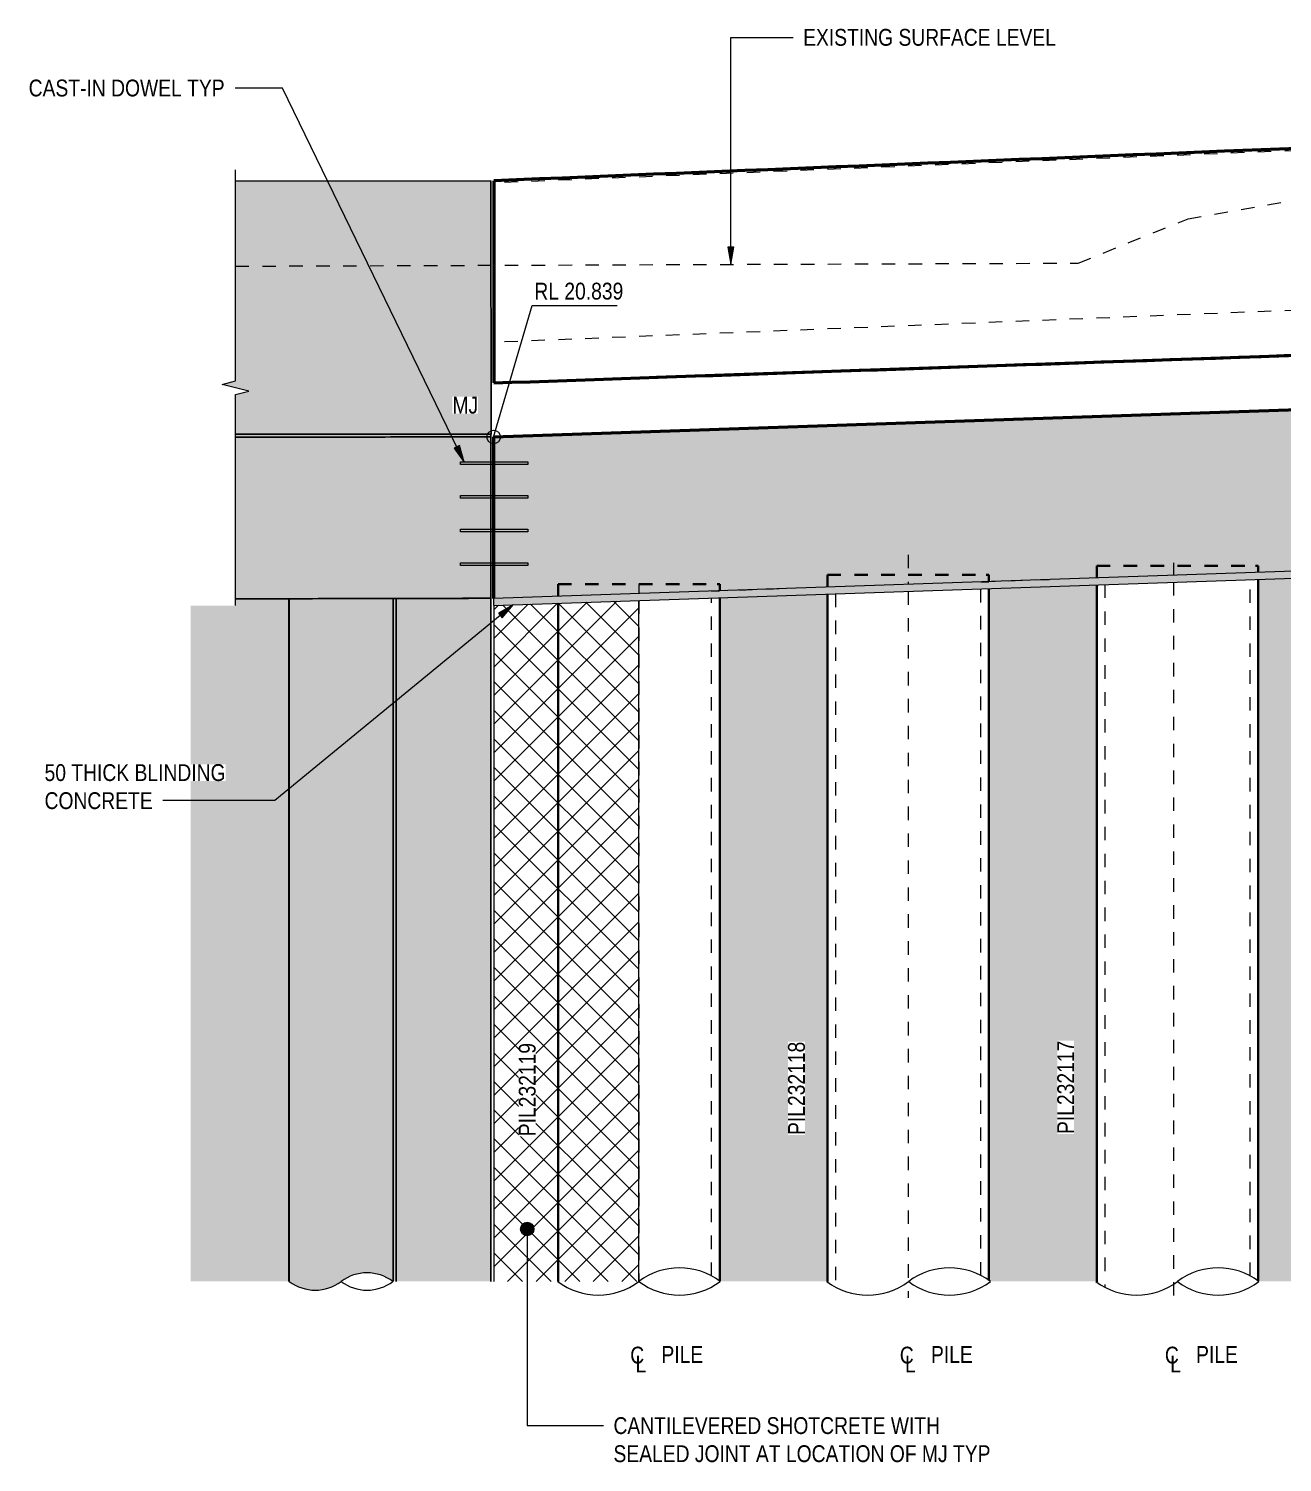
# Model space of a CAD drawing. Header units: metres. Extents: x 0 to 49, y -509 to 24.
# Drawn here: x 23.48 to 32.79, y 13.22 to 23.87 of the extents above; entities that cross this region are included whole.
import ezdxf

# ---------------------------------------------------------------- set-up
doc = ezdxf.new("R2010")
doc.units = ezdxf.units.M
doc.linetypes.add('JacobsCenter', pattern=[0.015, 0.009, -0.0015, 0.003, -0.0015])
doc.linetypes.add('JacobsDash', pattern=[0.0045, 0.003, -0.0015])
for name, color, linetype, lineweight in [('A-ANNO-NOTE', 7, 'Continuous', 9), ('A-DETL', 7, 'Continuous', 13), ('A-DETL-GENF', 7, 'Continuous', 9), ('A-FLOR', 7, 'Continuous', 50), ('A-FLOR-HDLN', 7, 'JacobsDash', 18), ('A-GENM', 7, 'Continuous', 35), ('A-GENM-HDLN', 7, 'JacobsDash', 18), ('G-ANNO-DIMS', 7, 'Continuous', 9), ('G-ANNO-TEXT', 7, 'Continuous', 9), ('S-BEAM', 7, 'Continuous', 50), ('S-BEAM-HDLN', 7, 'JacobsDash', 18), ('S-FNDN', 7, 'Continuous', 50), ('S-FNDN-HDLN', 7, 'JacobsDash', 18), ('S-FNDN-IDEN', 7, 'Continuous', 18)]:
    doc.layers.add(name, color=color, linetype=linetype, lineweight=lineweight)
doc.styles.add('Arial Narrow_3', font='ARIALN.TTF', dxfattribs={"height": 0.125})

# ---------------------------------------------------------------- blocks, each defined once
blk = doc.blocks.new('CappingBeam_RS39A_CB04 - CappingBeam_RS39A_CB04-57951987-DRG-2873061 - ABUTMENT A1 ELEVATION')
at = {"layer": 'A-GENM', "lineweight": 25, "true_color": 0xefefdf}
for points in [[(1100.435, 19.637), (1101.98, 19.64), (1102.332, 19.641), (1102.332, 20.841), (1100.435, 20.837), (1100.435, 19.638)], [(1100.813, 20.838), (1101.343, 20.839), (1100.954, 20.838)]]:
    blk.add_hatch(color=254, dxfattribs=at).paths.add_polyline_path(points)
at = {"layer": 'A-GENM', "color": 253, "lineweight": 25, "true_color": 0xa3a3a3, "flags": 128}
blk.add_lwpolyline([(1102.332, 19.641), (1102.332, 19.774), (1102.332, 19.907), (1102.332, 20.041), (1102.332, 20.174), (1102.332, 20.307), (1102.332, 20.441), (1102.332, 20.574), (1102.332, 20.707), (1102.332, 20.841)], dxfattribs=at)
at = {"layer": 'A-GENM', "color": 253, "lineweight": 25, "true_color": 0xa3a3a3}
for points in [[(1102.332, 20.841), (1102.112, 20.84), (1101.67, 20.839), (1101.037, 20.838), (1100.626, 20.837), (1100.435, 20.837)], [(1102.332, 19.641), (1102.112, 19.64), (1101.67, 19.639), (1101.037, 19.638), (1100.626, 19.637), (1100.435, 19.637)]]:
    blk.add_open_spline(points, degree=3, knots=[0, 0, 0, 0, 0.02083333, 0.04166667, 0.05967256, 0.05967256, 0.05967256, 0.05967256], dxfattribs=at)
blk = doc.blocks.new('Foundations-Piles - Px-1200-66435318-DRG-2873061 - ABUTMENT A1 ELEVATION')
at = {"layer": 'A-GENM', "lineweight": 25, "true_color": 0xdbdbdb}
for points in [[(1101, 14.502), (1101.057, 14.502), (1101.115, 14.513), (1101.17, 14.534), (1101.27, 14.597), (1101.279, 14.6), (1101.279, 19.639), (1100.833, 19.637), (1100.833, 14.566), (1100.835, 14.566), (1100.885, 14.534), (1100.94, 14.513), (1100.998, 14.502)], [(1101.605, 14.566), (1101.605, 19.639), (1101.279, 19.638), (1101.279, 14.6), (1101.325, 14.618), (1101.383, 14.629), (1101.442, 14.629), (1101.5, 14.618), (1101.555, 14.597), (1101.599, 14.569)]]:
    blk.add_hatch(color=254, dxfattribs=at).paths.add_polyline_path(points)
at = {"layer": 'A-GENM', "color": 253, "lineweight": 25, "true_color": 0xa3a3a3}
blk.add_line((1100.832, 19.638), (1100.832, 14.566), dxfattribs=at)
blk = doc.blocks.new('Shotcrete Adaptive v1 - 1200 Dia Pile _ 2_000 Spacing-61394278-DRG-2873061 - ABUTMENT A1 ELEVATION')
at = {"layer": 'A-GENM', "lineweight": 25, "true_color": 0xf2f6f2}
for points in [[(1100.468, 14.566), (1100.833, 14.566), (1100.833, 19.637), (1100.435, 19.637), (1100.435, 19.586), (1100.103, 19.586), (1100.103, 14.566), (1100.352, 14.566)], [(1100.833, 14.566), (1100.833, 14.566), (1100.833, 15.662)]]:
    blk.add_hatch(color=7, dxfattribs=at).paths.add_polyline_path(points)
at = {"layer": 'A-GENM', "color": 253, "lineweight": 25, "true_color": 0xa3a3a3}
for p, q in [((1100.435, 19.637), (1100.833, 19.637)), ((1100.833, 19.637), (1100.833, 14.566))]:
    blk.add_line(p, q, dxfattribs=at)
blk = doc.blocks.new('StitchPour_RS39A_05 - StitchPour_RS39A_05-60503718-DRG-2873061 - ABUTMENT A1 ELEVATION')
at = {"layer": 'A-GENM', "lineweight": 25, "true_color": 0xf4f4f4}
blk.add_hatch(color=7, dxfattribs=at).paths.add_polyline_path([(1100.435, 20.837), (1101.117, 20.838), (1102.332, 20.841), (1102.332, 20.861), (1100.435, 20.859), (1100.435, 20.838)])
at = {"layer": 'A-GENM', "color": 253, "lineweight": 25, "true_color": 0xa3a3a3}
blk.add_line((1102.332, 20.841), (1102.332, 20.861), dxfattribs=at)
blk = doc.blocks.new('Barrier-Precast-MPB-03-B - Typical-63995089-DRG-2873061 - ABUTMENT A1 ELEVATION')
at = {"layer": 'A-GENM', "lineweight": 25, "true_color": 0xf4f4f4}
blk.add_hatch(color=7, dxfattribs=at).paths.add_polyline_path([(1100.435, 20.859), (1102.333, 20.861), (1102.331, 22.741), (1100.435, 22.739), (1100.435, 21.255), (1100.335, 21.23), (1100.535, 21.18), (1100.435, 21.155)])
at = {"layer": 'A-GENM', "color": 253, "lineweight": 25, "true_color": 0xa3a3a3}
for p, q in [((1102.331, 22.741), (1100.435, 22.739)), ((1102.333, 20.861), (1102.331, 22.741)), ((1100.435, 20.859), (1102.333, 20.861))]:
    blk.add_line(p, q, dxfattribs=at)
blk = doc.blocks.new('T2DPAA-T2D-C3S-RS-M3D-100334_rvt-2-DRG-2873061 - ABUTMENT A1 ELEVATION')
at = {"layer": 'A-GENM', "lineweight": 5, "true_color": 0xf2f6f2}
for points in [[(1101.628, 14.566), (1101.628, 19.639), (1101.605, 19.639), (1101.605, 14.566), (1101.625, 14.566)], [(1102.332, 14.566), (1102.332, 19.641), (1101.628, 19.639), (1101.628, 14.566), (1102.281, 14.566)]]:
    blk.add_hatch(color=7, dxfattribs=at).paths.add_polyline_path(points)
at = {"layer": 'A-GENM', "color": 253, "lineweight": 25, "true_color": 0xa3a3a3}
for p, q in [((1101.605, 14.566), (1101.605, 19.639)), ((1101.628, 14.566), (1101.628, 19.639)), ((1102.332, 19.641), (1102.332, 14.566))]:
    blk.add_line(p, q, dxfattribs=at)
at = {"layer": 'A-GENM', "color": 253, "lineweight": 25, "true_color": 0xa3a3a3, "flags": 128}
blk.add_lwpolyline([(1101.628, 19.639), (1101.617, 19.639), (1101.605, 19.639)], dxfattribs=at)
at = {"layer": 'A-GENM', "color": 253, "lineweight": 25, "true_color": 0xa3a3a3}
blk.add_open_spline([(1102.332, 19.641), (1102.238, 19.641), (1102.051, 19.64), (1101.816, 19.64), (1101.675, 19.639), (1101.628, 19.639)], degree=3, knots=[0, 0, 0, 0, 0.4, 0.8, 1, 1, 1, 1], dxfattribs=at)
for name in ['Barrier-Precast-MPB-03-B - Typical-63995089-DRG-2873061 - ABUTMENT A1 ELEVATION', 'StitchPour_RS39A_05 - StitchPour_RS39A_05-60503718-DRG-2873061 - ABUTMENT A1 ELEVATION', 'CappingBeam_RS39A_CB04 - CappingBeam_RS39A_CB04-57951987-DRG-2873061 - ABUTMENT A1 ELEVATION', 'Shotcrete Adaptive v1 - 1200 Dia Pile _ 2_000 Spacing-61394278-DRG-2873061 - ABUTMENT A1 ELEVATION', 'Foundations-Piles - Px-1200-66435318-DRG-2873061 - ABUTMENT A1 ELEVATION']:
    blk.add_blockref(name, (0, 0), dxfattribs=at)
blk = doc.blocks.new('01_SFO_FRP_Pile_CastInPlace_CS_BR08 - CAST-IN-PLACE PILE - 1200-8661146-DRG-2873061 - ABUTMENT A1 ELEVATION')
at = {"layer": 'S-FNDN', "lineweight": 35}
for p, q in [((1106.832, 19.741), (1106.832, 14.562)), ((1108.032, 14.568), (1108.032, 19.782))]:
    blk.add_line(p, q, dxfattribs=at)
at = {"layer": 'S-FNDN-HDLN', "lineweight": 35}
for p, q in [((1106.832, 19.882), (1106.832, 19.791)), ((1106.832, 19.882), (1108.012, 19.882)), ((1108.012, 19.882), (1108.032, 19.882)), ((1108.032, 19.832), (1108.032, 19.882))]:
    blk.add_line(p, q, dxfattribs=at)
blk = doc.blocks.new('01_SFO_FRP_Pile_CastInPlace_CS_BR08 - CAST-IN-PLACE PILE - 1200-8661166-DRG-2873061 - ABUTMENT A1 ELEVATION')
at = {"layer": 'S-FNDN', "lineweight": 35}
for p, q in [((1106.032, 14.572), (1106.032, 19.714)), ((1104.832, 19.673), (1104.832, 14.566))]:
    blk.add_line(p, q, dxfattribs=at)
at = {"layer": 'S-FNDN-HDLN', "lineweight": 35}
for p, q in [((1104.832, 19.815), (1104.832, 19.723)), ((1104.832, 19.815), (1106.012, 19.815)), ((1106.012, 19.815), (1106.032, 19.815)), ((1106.032, 19.764), (1106.032, 19.815))]:
    blk.add_line(p, q, dxfattribs=at)
blk = doc.blocks.new('01_SFO_FRP_Pile_CastInPlace_CS_BR08 - CAST-IN-PLACE PILE - 1200-8661189-DRG-2873061 - ABUTMENT A1 ELEVATION')
at = {"layer": 'S-FNDN', "lineweight": 35}
for p, q in [((1102.832, 19.604), (1102.832, 14.566)), ((1104.032, 14.567), (1104.032, 19.645))]:
    blk.add_line(p, q, dxfattribs=at)
at = {"layer": 'S-FNDN-HDLN', "lineweight": 35}
for p, q in [((1102.832, 19.745), (1102.832, 19.654)), ((1102.832, 19.745), (1104.012, 19.745)), ((1104.012, 19.745), (1104.032, 19.745)), ((1104.032, 19.695), (1104.032, 19.745))]:
    blk.add_line(p, q, dxfattribs=at)
blk = doc.blocks.new('03_SFR_ACS_Abutment_BR08_Retaining wall CS - ABUTMENT SOUTH WEST_B08-7985321-DRG-2873061 - ABUTMENT A1 ELEVATION')
at = {"layer": 'S-BEAM', "linetype": 'JacobsDash', "lineweight": 18, "true_color": 0xc0c0c0}
for points in [[(1102.352, 19.638), (1112.331, 19.979), (1112.332, 21.18), (1102.352, 20.839), (1102.352, 20.535)], [(1112.331, 19.979), (1112.331, 19.979), (1112.331, 19.979)]]:
    blk.add_hatch(color=9, dxfattribs=at).paths.add_polyline_path(points)
at = {"layer": 'S-BEAM'}
for p, q in [((1102.352, 20.839), (1112.332, 21.18)), ((1112.332, 21.18), (1112.331, 19.979)), ((1112.331, 19.979), (1112.332, 21.18)), ((1112.332, 21.18), (1112.332, 21.18)), ((1102.352, 20.839), (1102.352, 19.638)), ((1102.352, 19.638), (1102.352, 19.638)), ((1102.352, 19.638), (1102.352, 19.638))]:
    blk.add_line(p, q, dxfattribs=at)
at = {"layer": 'S-BEAM-HDLN', "color": 8, "true_color": 0x808080}
for p, q in [((1112.332, 21.18), (1112.332, 21.18)), ((1102.352, 19.638), (1102.353, 20.839))]:
    blk.add_line(p, q, dxfattribs=at)
blk = doc.blocks.new('20_SFR_WSC_ShotcreteWall_ArchFlatBack_Datum - ArchWall_PileSize_1200-8657739-DRG-2873061 - ABUTMENT A1 ELEVATION')
at = {"layer": 'A-GENM', "linetype": 'JacobsDash', "lineweight": 18, "true_color": 0x9ab29e}
blk.add_hatch(color=253, dxfattribs=at).paths.add_polyline_path([(1108.537, 14.566), (1108.833, 14.566), (1108.833, 19.81), (1108.032, 19.782), (1108.032, 14.569), (1108.037, 14.566), (1108.496, 14.566)])
at = {"layer": 'A-GENM-HDLN', "color": 252, "true_color": 0x888888}
for p, q in [((1108.836, 14.561), (1108.836, 19.81)), ((1108.895, 19.812), (1108.895, 14.524)), ((1107.973, 14.606), (1107.973, 19.78)), ((1108.032, 19.782), (1108.032, 14.569))]:
    blk.add_line(p, q, dxfattribs=at)
blk = doc.blocks.new('20_SFR_WSC_ShotcreteWall_ArchFlatBack_Datum - ArchWall_PileSize_1200-8657584-DRG-2873061 - ABUTMENT A1 ELEVATION')
at = {"layer": 'A-GENM', "linetype": 'JacobsDash', "lineweight": 18, "true_color": 0x9ab29e}
blk.add_hatch(color=253, dxfattribs=at).paths.add_polyline_path([(1106.833, 14.562), (1106.833, 19.741), (1106.032, 19.714), (1106.032, 14.572), (1106.042, 14.566), (1106.832, 14.566), (1106.832, 14.562)])
at = {"layer": 'A-GENM-HDLN', "color": 252, "true_color": 0x888888}
for p, q in [((1105.971, 14.61), (1105.971, 19.712)), ((1106.03, 19.714), (1106.03, 14.573)), ((1106.478, 19.779), (1106.479, 19.779)), ((1106.834, 14.561), (1106.834, 19.741)), ((1106.893, 19.743), (1106.893, 14.524))]:
    blk.add_line(p, q, dxfattribs=at)
at = {"layer": 'A-GENM-HDLN', "color": 252, "true_color": 0x888888, "flags": 128}
for points in [[(1105.971, 19.762), (1106, 19.763), (1106.02, 19.764), (1106.03, 19.764)], [(1106.478, 19.779), (1106.432, 19.778), (1106.329, 19.774), (1106.227, 19.771), (1106.127, 19.767), (1106.03, 19.764)]]:
    blk.add_lwpolyline(points, dxfattribs=at)
blk = doc.blocks.new('20_SFR_WSC_ShotcreteWall_ArchFlatBack_Datum - ArchWall_PileSize_1200-8657459-DRG-2873061 - ABUTMENT A1 ELEVATION')
at = {"layer": 'A-GENM', "linetype": 'JacobsDash', "lineweight": 18, "true_color": 0x9ab29e}
blk.add_hatch(color=253, dxfattribs=at).paths.add_polyline_path([(1104.833, 14.562), (1104.833, 19.673), (1104.032, 19.645), (1104.032, 14.568), (1104.035, 14.566), (1104.832, 14.566), (1104.832, 14.562)])
at = {"layer": 'A-GENM-HDLN', "color": 252, "true_color": 0x888888}
for p, q in [((1104.474, 19.711), (1104.474, 19.711)), ((1103.971, 19.693), (1103.971, 19.694)), ((1103.971, 14.606), (1103.971, 19.643)), ((1104.03, 19.696), (1104.03, 19.695)), ((1104.03, 19.645), (1104.03, 14.569)), ((1104.834, 14.561), (1104.834, 19.673)), ((1104.893, 19.675), (1104.893, 14.524))]:
    blk.add_line(p, q, dxfattribs=at)
at = {"layer": 'A-GENM-HDLN', "color": 252, "true_color": 0x888888, "flags": 128}
for points in [[(1104.474, 19.711), (1104.432, 19.709), (1104.329, 19.706), (1104.227, 19.702), (1104.127, 19.699), (1104.03, 19.696)], [(1103.971, 19.694), (1104, 19.695), (1104.02, 19.696), (1104.03, 19.696)]]:
    blk.add_lwpolyline(points, dxfattribs=at)
blk = doc.blocks.new('BREAK LINE - INPUT VIEW SCALE_R13 - Std Break-8006018-DRG-2873061 - ABUTMENT A1 ELEVATION')
at = {"layer": 'A-DETL-GENF', "color": 252, "true_color": 0x888888}
for p, q in [((1100.435, 21.255), (1100.435, 22.823)), ((1100.335, 21.23), (1100.435, 21.255)), ((1100.535, 21.18), (1100.335, 21.23)), ((1100.435, 21.155), (1100.535, 21.18)), ((1100.435, 19.586), (1100.435, 21.155))]:
    blk.add_line(p, q, dxfattribs=at)
blk = doc.blocks.new('CS_DET_Pile-Column_BreakLine - CS_Tubular BreakLine-V2-DRG-2873061 - ABUTMENT A1 ELEVATION')
at = {"layer": 'A-DETL-GENF', "lineweight": 18}
for centre, start, end in [((1107.734, 14.165), 52.9573, 127.0427), ((1107.129, 14.966), 232.9573, 307.0427), ((1107.734, 14.966), 232.9573, 307.0427)]:
    blk.add_arc(centre, 0.502, start, end, dxfattribs=at)
blk = doc.blocks.new('CS_DET_Pile-Column_BreakLine - CS_Tubular BreakLine-8005557-DRG-2873061 - ABUTMENT A1 ELEVATION')
at = {"layer": 'A-DETL-GENF', "lineweight": 18}
for centre, start, end in [((1105.739, 14.163), 52.9573, 127.0427), ((1105.131, 14.968), 232.9573, 307.0427), ((1105.739, 14.968), 232.9573, 307.0427)]:
    blk.add_arc(centre, 0.504, start, end, dxfattribs=at)
blk = doc.blocks.new('CS_DET_Pile-Column_BreakLine - CS_Tubular BreakLine-7998815-DRG-2873061 - ABUTMENT A1 ELEVATION')
at = {"layer": 'A-DETL-GENF', "color": 252, "lineweight": 18, "true_color": 0x888888}
for centre, start, end in [((1101.412, 14.31), 52.9573, 127.0427), ((1101.027, 14.821), 232.9573, 307.0427), ((1101.412, 14.821), 232.9573, 307.0427)]:
    blk.add_arc(centre, 0.32, start, end, dxfattribs=at)
blk = doc.blocks.new('CS_DET_Pile-Column_BreakLine - CS_Tubular BreakLine-8005952-DRG-2873061 - ABUTMENT A1 ELEVATION')
at = {"layer": 'A-DETL-GENF', "lineweight": 18}
for centre, start, end in [((1103.733, 14.166), 52.9573, 127.0427), ((1103.13, 14.966), 232.9573, 307.0427), ((1103.733, 14.966), 232.9573, 307.0427)]:
    blk.add_arc(centre, 0.501, start, end, dxfattribs=at)
blk = doc.blocks.new('CS_Annot_Centreline Symbol1 - CS_Annot_Centreline Symbol 2-5069981-DRG-2873061 - ABUTMENT A1 ELEVATION')
at = {"layer": 'A-ANNO-NOTE', "char_height": 0.125, "attachment_point": 1, "style": 'Arial Narrow_3'}
for s, insert, width in [('C  ', (1115.439, 14.102), 0.22046), ('L', (1115.478, 14.036), 0.0962)]:
    blk.add_mtext(s, dxfattribs=dict(at, insert=insert, width=width))

msp = doc.modelspace()

# ---------------------------------------------------------------- hatches: boundary and pattern name
at = {"layer": 'A-DETL-GENF'}
h = msp.add_hatch(dxfattribs=at)
h.set_pattern_fill('FP_4', color=256, style=0, pattern_type=2)
h.set_pattern_definition([(0, (32.60511, 22.258), (0.4064, 0.1016), [0.01676, -0.28804, 0.01676, -0.28804, -1.626]), (0, (32.60511, 22.258), (0.4064, 0.1016), [-0.6096, 0.01676, -0.59284, 0.01676, -0.28804, -0.7112]), (0, (32.60511, 22.258), (0.4064, 0.1016), [-1.524, 0.01676, -0.18644, 0.01676, -0.49124]), (120, (32.75811, 22.309), (-0.2911882, 0.3011527), [0.01676, -0.28804, 0.01676, -0.28804, -1.626]), (120, (32.75811, 22.309), (-0.2911882, 0.3011527), [-0.6096, 0.01676, -0.59284, 0.01676, -0.28804, -0.7112]), (120, (32.75811, 22.309), (-0.2911882, 0.3011527), [-1.524, 0.01676, -0.18644, 0.01676, -0.49124]), (240, (32.80811, 22.512), (-0.1152118, -0.4027527), [0.01676, -0.28804, 0.01676, -0.28804, -1.626]), (240, (32.80811, 22.512), (-0.1152118, -0.4027527), [-0.6096, 0.01676, -0.59284, 0.01676, -0.28804, -0.7112]), (240, (32.80811, 22.512), (-0.1152118, -0.4027527), [-1.524, 0.01676, -0.18644, 0.01676, -0.49124])])
h.paths.add_polyline_path([(26.9304, 19.588), (36.9098, 19.9292), (36.9096, 19.9792), (26.9304, 19.638)])
h.paths.add_polyline_path([(29.4124, 19.7228), (29.4124, 19.7228), (29.5217, 19.7266)])
h.paths.add_polyline_path([(29.4124, 19.7228), (29.4124, 19.7228), (29.45, 19.7241)])
h.paths.add_polyline_path([(31.4124, 19.7912), (31.4124, 19.7912), (31.5217, 19.795)])
h.paths.add_polyline_path([(33.2173, 19.8529), (33.2173, 19.8529), (33.2565, 19.8543)])
h.paths.add_polyline_path([(33.414, 19.8596), (33.414, 19.8596), (33.5217, 19.8633)])
h.paths.add_polyline_path([(33.3173, 19.8563), (33.3173, 19.8563), (33.4129, 19.8596)])
h.paths.add_polyline_path([(35.1152, 19.9178), (35.1152, 19.9178), (35.1494, 19.919)])
h.paths.add_polyline_path([(35.2173, 19.9213), (35.2173, 19.9213), (35.2565, 19.9226)])
h.paths.add_polyline_path([(35.2173, 19.9212), (35.2173, 19.9213), (35.2173, 19.9213)])
h.paths.add_polyline_path([(35.4139, 19.928), (35.4139, 19.928), (35.5217, 19.9317)])
h.paths.add_polyline_path([(35.4139, 19.928), (35.4139, 19.928), (35.45, 19.9292)])
at = {"layer": 'A-DETL-GENF', "true_color": 0x9ebc9e}
h = msp.add_hatch(dxfattribs=at)
h.set_pattern_fill('FP_2', color=253, style=0, pattern_type=2)
h.set_pattern_definition([(45, (32.60511, 22.258), (-0.106066, 0.106066), []), (135, (32.60511, 22.258), (-0.106066, -0.106066), [])])
h.paths.add_polyline_path([(27.568, 14.5655), (28.0084, 14.5655), (28.0084, 19.6249), (26.9316, 19.588), (26.9316, 14.5655), (27.5297, 14.5655)])
at = {"layer": 'G-ANNO-TEXT'}
for points in [[(28.6926, 22.123), (28.7146, 22.248), (28.6705, 22.248)], [(26.711, 20.6531), (26.6762, 20.7752), (26.6366, 20.7559)], [(27.0764, 19.5918), (26.9658, 19.5295), (26.9938, 19.4954)]]:
    msp.add_hatch(color=256, dxfattribs=at).paths.add_polyline_path(points)
h = msp.add_hatch(color=256, dxfattribs=at)
edge = h.paths.add_edge_path()
edge.add_arc((27.18, 14.9551), 0.05, 0, 360)

# ---------------------------------------------------------------- linework, layer by layer
at = {"layer": 'A-DETL', "color": 8, "linetype": 'JacobsDash', "lineweight": 18, "true_color": 0x808080}
for p, q in [((32.0888, 22.4601), (33.4084, 22.6928)), ((31.2729, 22.1305), (32.0888, 22.4601)), ((25.0129, 22.1079), (31.2729, 22.1305))]:
    msp.add_line(p, q, dxfattribs=at)
at = {"layer": 'A-DETL', "lineweight": 18}
for p, q in [((26.6855, 20.6541), (27.1855, 20.6541)), ((26.6855, 20.6341), (26.6855, 20.6541)), ((27.1855, 20.6341), (26.6855, 20.6341)), ((27.1855, 20.6541), (27.1855, 20.6341)), ((26.6855, 20.4041), (27.1855, 20.4041)), ((26.6855, 20.3841), (26.6855, 20.4041)), ((27.1855, 20.3841), (26.6855, 20.3841)), ((27.1855, 20.4041), (27.1855, 20.3841)), ((26.6855, 20.1541), (27.1855, 20.1541)), ((26.6855, 20.1341), (26.6855, 20.1541)), ((27.1855, 20.1341), (26.6855, 20.1341)), ((27.1855, 20.1541), (27.1855, 20.1341)), ((36.9098, 19.9792), (26.9304, 19.638)), ((26.9304, 19.588), (36.9098, 19.9292)), ((26.6855, 19.9041), (27.1855, 19.9041)), ((26.6855, 19.8841), (26.6855, 19.9041)), ((27.1855, 19.8841), (26.6855, 19.8841)), ((27.1855, 19.9041), (27.1855, 19.8841)), ((26.9304, 19.638), (26.9304, 19.588))]:
    msp.add_line(p, q, dxfattribs=at)
at = {"layer": 'A-DETL', "linetype": 'JacobsCenter'}
for p, q in [((30.0105, 19.9639), (30.0105, 19.7433)), ((31.9799, 19.9041), (31.9799, 19.8106)), ((28.0084, 19.742), (28.0084, 19.6749)), ((31.9799, 19.7606), (31.9799, 14.4431)), ((28.0084, 19.6249), (28.0084, 14.5655)), ((30.0105, 19.6933), (30.0105, 14.4431))]:
    msp.add_line(p, q, dxfattribs=at)
at = {"layer": 'A-DETL', "color": 253, "true_color": 0x9ebc9e}
for p, q in [((28.0084, 14.5655), (28.0084, 19.6249)), ((26.9316, 19.5881), (26.9316, 14.5655))]:
    msp.add_line(p, q, dxfattribs=at)
at = {"layer": 'A-FLOR'}
for p, q in [((26.931, 22.7423), (26.931, 21.2405)), ((36.7037, 21.5754), (28.1404, 21.2819)), ((26.931, 21.2405), (26.931, 21.2405))]:
    msp.add_line(p, q, dxfattribs=at)
for points in [[(36.7039, 23.1365), (35.2561, 23.0781), (31.9984, 22.9466), (28.7408, 22.8152), (26.931, 22.7423)], [(26.931, 21.2405), (28.3789, 21.2905), (31.6365, 21.403), (34.8941, 21.5154), (36.7039, 21.5779)]]:
    msp.add_open_spline(points, degree=3, knots=[0, 0, 0, 0, 0.4444444, 1, 1, 1, 1], dxfattribs=at)
at = {"layer": 'A-FLOR-HDLN'}
for p, q in [((36.7039, 23.1359), (26.931, 22.7422)), ((36.7039, 23.1202), (26.931, 22.7266)), ((36.7037, 21.9332), (26.931, 21.542)), ((28.1404, 21.2819), (26.9511, 21.2411))]:
    msp.add_line(p, q, dxfattribs=at)
at = {"layer": 'G-ANNO-DIMS', "lineweight": 18}
for p, q in [((26.9305, 20.8387), (27.2155, 21.8156)), ((27.2155, 21.8156), (27.8472, 21.8156))]:
    msp.add_line(p, q, dxfattribs=at)
msp.add_circle((26.9305, 20.8387), 0.05, dxfattribs=at)
at = {"layer": 'G-ANNO-TEXT'}
for p, q in [((28.6926, 23.8078), (29.1547, 23.8078)), ((28.6926, 22.123), (28.6926, 23.8078)), ((25.0278, 23.4314), (25.0102, 23.4314)), ((25.3619, 23.4314), (25.0278, 23.4314)), ((26.711, 20.6531), (25.3619, 23.4314)), ((28.7146, 22.248), (28.6705, 22.248)), ((28.6705, 22.248), (28.6926, 22.123)), ((28.6926, 22.123), (28.7146, 22.248)), ((26.6762, 20.7752), (26.6366, 20.7559)), ((26.711, 20.6531), (26.6762, 20.7752)), ((26.6366, 20.7559), (26.711, 20.6531)), ((27.0764, 19.5918), (25.3047, 18.1374)), ((27.0764, 19.5918), (26.9658, 19.5295)), ((26.9658, 19.5295), (26.9938, 19.4954)), ((26.9938, 19.4954), (27.0764, 19.5918)), ((25.0157, 18.1374), (24.4733, 18.1374)), ((25.3047, 18.1374), (25.0157, 18.1374)), ((27.18, 14.9551), (27.18, 13.4948)), ((27.18, 13.4948), (27.7457, 13.4948))]:
    msp.add_line(p, q, dxfattribs=at)
msp.add_circle((27.18, 14.9551), 0.05, dxfattribs=at)

# ---------------------------------------------------------------- block references
at = {"lineweight": 5}
msp.add_blockref('T2DPAA-T2D-C3S-RS-M3D-100334_rvt-2-DRG-2873061 - ABUTMENT A1 ELEVATION', (-1075.4219, 0), dxfattribs=at)
at = {"layer": 'A-ANNO-NOTE'}
for p in [(-1087.4937, -0.0209), (-1085.4916, -0.0209), (-1083.5222, -0.0209)]:
    msp.add_blockref('CS_Annot_Centreline Symbol1 - CS_Annot_Centreline Symbol 2-5069981-DRG-2873061 - ABUTMENT A1 ELEVATION', p, dxfattribs=at)
at = {"layer": 'A-DETL-GENF', "color": 252, "true_color": 0x888888}
for name in ['BREAK LINE - INPUT VIEW SCALE_R13 - Std Break-8006018-DRG-2873061 - ABUTMENT A1 ELEVATION', 'CS_DET_Pile-Column_BreakLine - CS_Tubular BreakLine-7998815-DRG-2873061 - ABUTMENT A1 ELEVATION']:
    msp.add_blockref(name, (-1075.4219, 0), dxfattribs=at)
at = {"layer": 'A-DETL-GENF'}
for name in ['CS_DET_Pile-Column_BreakLine - CS_Tubular BreakLine-8005952-DRG-2873061 - ABUTMENT A1 ELEVATION', 'CS_DET_Pile-Column_BreakLine - CS_Tubular BreakLine-8005557-DRG-2873061 - ABUTMENT A1 ELEVATION', 'CS_DET_Pile-Column_BreakLine - CS_Tubular BreakLine-V2-DRG-2873061 - ABUTMENT A1 ELEVATION']:
    msp.add_blockref(name, (-1075.4219, 0), dxfattribs=at)
at = {"layer": 'A-GENM-HDLN', "color": 252, "true_color": 0x888888}
for name in ['20_SFR_WSC_ShotcreteWall_ArchFlatBack_Datum - ArchWall_PileSize_1200-8657739-DRG-2873061 - ABUTMENT A1 ELEVATION', '20_SFR_WSC_ShotcreteWall_ArchFlatBack_Datum - ArchWall_PileSize_1200-8657459-DRG-2873061 - ABUTMENT A1 ELEVATION', '20_SFR_WSC_ShotcreteWall_ArchFlatBack_Datum - ArchWall_PileSize_1200-8657584-DRG-2873061 - ABUTMENT A1 ELEVATION']:
    msp.add_blockref(name, (-1075.4219, 0), dxfattribs=at)
at = {"layer": 'S-BEAM-HDLN', "color": 8, "true_color": 0x808080}
msp.add_blockref('03_SFR_ACS_Abutment_BR08_Retaining wall CS - ABUTMENT SOUTH WEST_B08-7985321-DRG-2873061 - ABUTMENT A1 ELEVATION', (-1075.4219, 0), dxfattribs=at)
at = {"layer": 'S-FNDN-HDLN', "lineweight": 35}
for name in ['01_SFO_FRP_Pile_CastInPlace_CS_BR08 - CAST-IN-PLACE PILE - 1200-8661166-DRG-2873061 - ABUTMENT A1 ELEVATION', '01_SFO_FRP_Pile_CastInPlace_CS_BR08 - CAST-IN-PLACE PILE - 1200-8661146-DRG-2873061 - ABUTMENT A1 ELEVATION', '01_SFO_FRP_Pile_CastInPlace_CS_BR08 - CAST-IN-PLACE PILE - 1200-8661189-DRG-2873061 - ABUTMENT A1 ELEVATION']:
    msp.add_blockref(name, (-1075.4219, 0), dxfattribs=at)

# ---------------------------------------------------------------- texts
at = {"layer": 'A-ANNO-NOTE', "char_height": 0.125, "attachment_point": 1, "style": 'Arial Narrow_3', "bg_fill": 3, "box_fill_scale": 1, "bg_fill_color": 256, "bg_fill_true_color": 13158600, "bg_fill_transparency": 0}
for insert in [(28.177, 14.0862), (30.1791, 14.0862), (32.1485, 14.0862)]:
    msp.add_mtext('PILE', dxfattribs=dict(at, insert=insert))
at = {"layer": 'G-ANNO-TEXT', "char_height": 0.125, "attachment_point": 1, "style": 'Arial Narrow_3', "bg_fill": 3, "box_fill_scale": 1, "bg_fill_color": 256, "bg_fill_transparency": 0}
for s, insert in [('EXISTING SURFACE LEVEL', (29.2297, 23.8703)), ('CONCRETE', (23.5947, 18.1999))]:
    msp.add_mtext(s, dxfattribs=dict(at, insert=insert))
at = {"layer": 'G-ANNO-TEXT', "char_height": 0.125, "attachment_point": 1, "style": 'Arial Narrow_3', "bg_fill": 3, "box_fill_scale": 1, "bg_fill_color": 256, "bg_fill_true_color": 13158600, "bg_fill_transparency": 0}
for s, insert in [('CAST-IN DOWEL TYP', (23.4767, 23.4939)), ('CANTILEVERED SHOTCRETE WITH ', (27.8207, 13.5573)), ('SEALED JOINT AT LOCATION OF MJ TYP', (27.8207, 13.3489))]:
    msp.add_mtext(s, dxfattribs=dict(at, insert=insert))

# ---------------------------------------------------------------- next in the draw order: texts
at = {"layer": 'G-ANNO-DIMS', "lineweight": 18, "insert": (27.2329, 21.9851), "char_height": 0.125, "attachment_point": 1, "style": 'Arial Narrow_3', "bg_fill": 3, "box_fill_scale": 1, "bg_fill_color": 256, "bg_fill_true_color": 13158600, "bg_fill_transparency": 0}
msp.add_mtext('RL 20.839', dxfattribs=at)
at = {"layer": 'G-ANNO-TEXT', "insert": (26.6243, 21.1382), "char_height": 0.125, "attachment_point": 1, "style": 'Arial Narrow_3', "bg_fill": 3, "box_fill_scale": 1, "bg_fill_color": 256, "bg_fill_true_color": 13158600, "bg_fill_transparency": 0}
msp.add_mtext('MJ', dxfattribs=at)
at = {"layer": 'G-ANNO-TEXT', "insert": (23.5947, 18.4082), "char_height": 0.125, "attachment_point": 1, "style": 'Arial Narrow_3', "bg_fill": 3, "box_fill_scale": 1, "bg_fill_color": 256, "bg_fill_transparency": 0}
msp.add_mtext('50 THICK BLINDING', dxfattribs=at)
at = {"layer": 'S-FNDN-IDEN', "lineweight": 9, "char_height": 0.125, "attachment_point": 1, "rotation": 90, "style": 'Arial Narrow_3', "bg_fill": 3, "box_fill_scale": 1, "bg_fill_color": 256, "bg_fill_true_color": 13158600, "bg_fill_transparency": 0}
for s, insert in [('PIL232119', (27.1173, 15.6446)), ('PIL232118', (29.1173, 15.6539)), ('PIL232117', (31.1173, 15.6613))]:
    msp.add_mtext(s, dxfattribs=dict(at, insert=insert))

doc.saveas('drawing.dxf')
